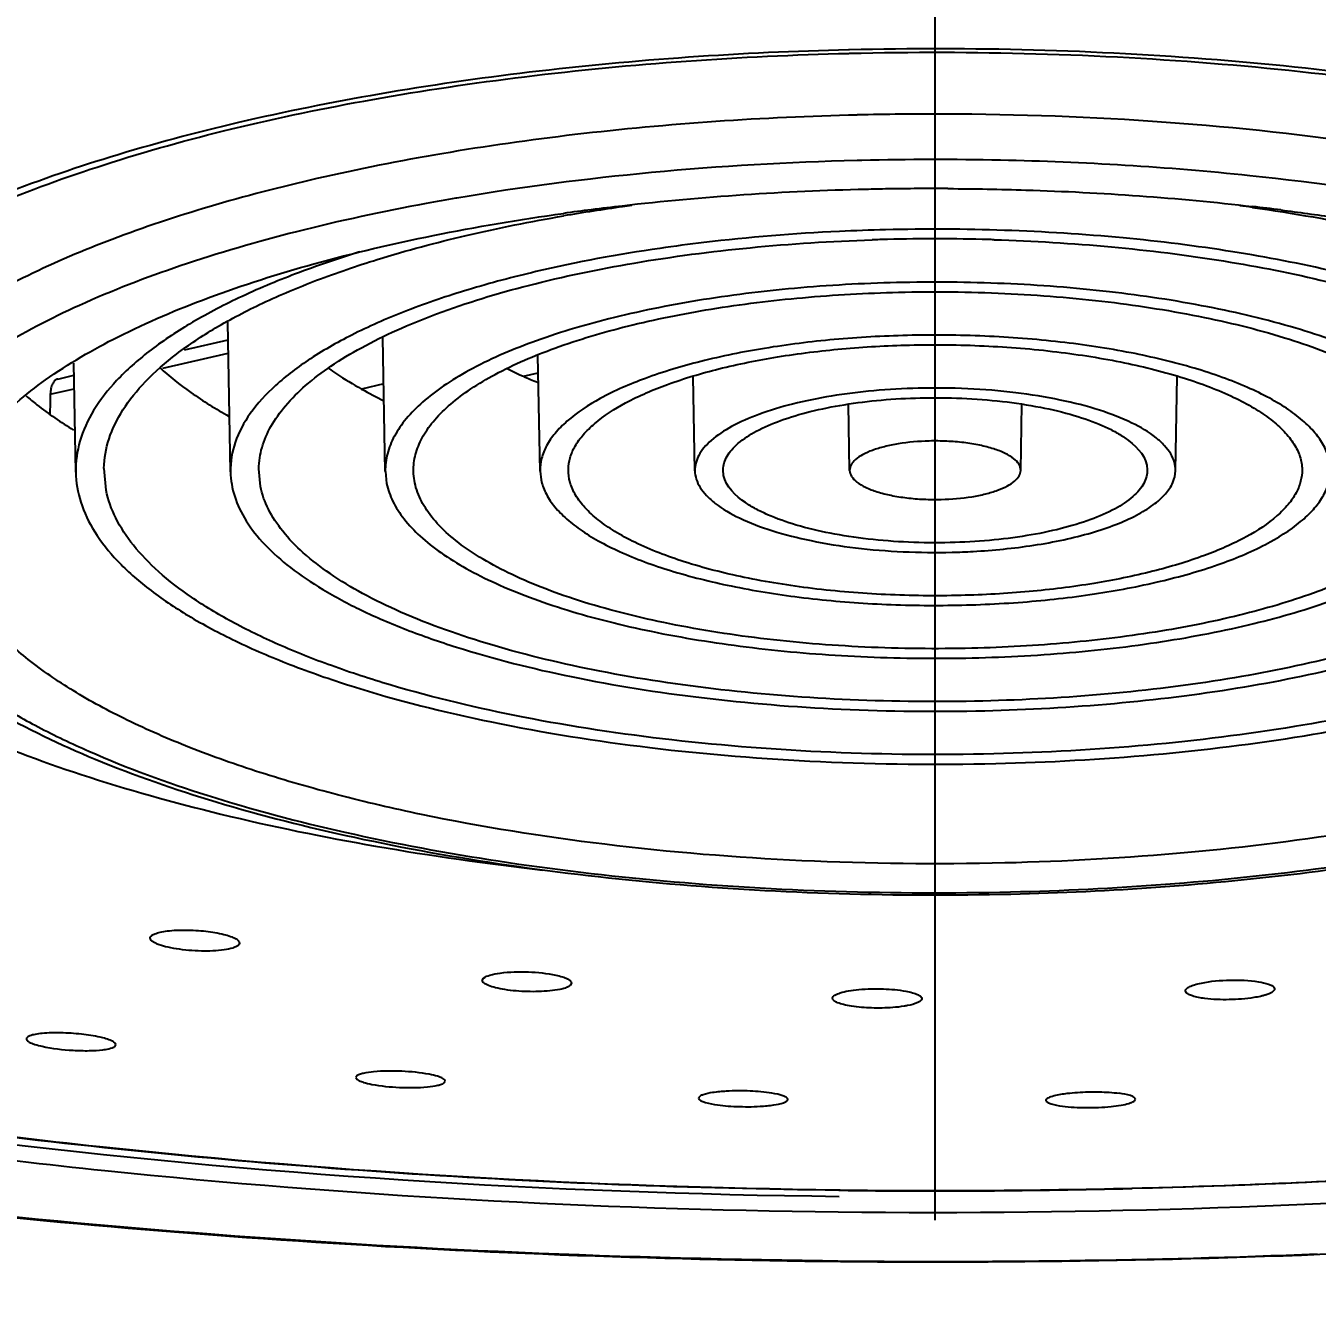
# Model space of a CAD drawing. Header units: millimetres. Extents: x 601 to 1195, y -13 to 407.
# Drawn here: x 701.64 to 708.14, y 252.81 to 259.22 of the extents above; entities that cross this region are included whole.
import ezdxf

# ---------------------------------------------------------------- set-up
doc = ezdxf.new("R2010")
doc.units = ezdxf.units.MM
doc.header["$LTSCALE"] = 0.1
doc.linetypes.add('CENTERX2', pattern=[101.6, 63.5, -12.7, 12.7, -12.7])
doc.layers.add('CENTER', color=1, linetype='CENTERX2')
doc.layers.add('DIM', color=3, linetype='Continuous')
doc.styles.get("Standard").update_dxf_attribs({"font": 'arial.ttf'})
doc.dimstyles.new('ISO-25', dxfattribs={"dimtxt": 2.5, "dimasz": 2.5, "dimexe": 1.25, "dimexo": 0.625, "dimtad": 1, "dimlfac": 1.666667, "dimtxsty": 'Standard', "dimcen": 2.5, "dimadec": 0, "dimazin": 0, "dimtfac": 1, "dimtmove": 0, "dimatfit": 3, "dimfxl": 0, "dimarcsym": 0})

# ---------------------------------------------------------------- blocks, each defined once
blk = doc.blocks.new('*D4')
at = {"layer": 'Defpoints', "color": 0}
for p in [(661.0484, 374.9543), (706.2183, 374.9543), (672.8269, 112.5121)]:
    blk.add_point(p, dxfattribs=at)
at = {"layer": 'DIM', "color": 0, "lineweight": -2}
for p, q in [((705.5933, 374.9543), (659.7984, 374.9543)), ((661.0484, 115.0121), (661.0484, 372.4543)), ((672.2019, 112.5121), (659.7984, 112.5121))]:
    blk.add_line(p, q, dxfattribs=at)
at = {"layer": 'DIM', "color": 0}
for points in [[(660.6317, 372.4543), (661.465, 372.4543), (661.0484, 374.9543)], [(660.6317, 115.0121), (661.465, 115.0121), (661.0484, 112.5121)]]:
    blk.add_solid(points, dxfattribs=at)
at = {"layer": 'DIM', "color": 0, "insert": (658.921, 243.7332), "char_height": 2.5, "attachment_point": 5, "rotation": 90}
blk.add_mtext('437,4', dxfattribs=at)

msp = doc.modelspace()

# ---------------------------------------------------------------- linework, layer by layer
for p, q in [((705.7865, 259.0954), (705.781, 259.0952)), ((705.7819, 259.0776), (705.7865, 259.0777)), ((705.838, 258.5378), (705.8249, 258.5375)), ((705.8488, 258.538), (705.838, 258.5378)), ((706.2821, 258.396), (706.286, 258.396)), ((703.808, 258.3482), (703.8031, 258.3474)), ((702.6672, 256.9691), (702.6532, 257.7228)), ((702.4355, 257.5838), (702.6548, 257.6345)), ((703.4472, 256.9708), (703.4347, 257.6443)), ((701.8872, 256.9675), (701.877, 257.5164)), ((702.3252, 257.4905), (702.6561, 257.567)), ((704.2272, 256.9725), (704.2164, 257.5544)), ((701.7974, 257.4364), (701.8782, 257.4551)), ((704.143, 257.4504), (704.218, 257.4677)), ((705.0072, 256.9742), (704.9983, 257.4485)), ((707.4294, 256.9742), (707.4382, 257.449)), ((701.7591, 257.3598), (701.8794, 257.3876)), ((703.439, 257.4116), (703.3279, 257.3859)), ((705.7871, 256.9759), (705.7809, 257.3092)), ((706.6494, 256.9759), (706.6556, 257.3085)), ((702.0398, 256.876), (702.0296, 256.9862)), ((702.8179, 256.8948), (702.8096, 256.9846)), ((707.2845, 257.0026), (707.287, 256.979)), ((703.4473, 256.9711), (703.454, 256.9101)), ((704.2272, 256.9728), (704.2321, 256.9289)), ((705.1521, 256.9511), (705.1495, 256.9794)), ((703.9361, 254.4063), (703.9428, 254.418)), ((704.3861, 254.3925), (704.3795, 254.3808)), ((705.7008, 254.3163), (705.701, 254.318)), ((707.4822, 254.345), (707.4788, 254.3534)), ((707.9254, 254.3717), (707.9288, 254.3634)), ((706.1508, 254.3143), (706.1507, 254.3127)), ((703.3056, 253.9263), (703.299, 253.9169)), ((703.7423, 253.8892), (703.749, 253.8987)), ((705.0267, 253.8163), (705.0259, 253.8129)), ((705.475, 253.803), (705.4759, 253.8063)), ((706.7776, 253.7996), (706.7771, 253.8023)), ((707.2271, 253.8076), (707.2265, 253.8103)), ((705.7387, 253.3498), (705.7328, 253.3498))]:
    msp.add_line(p, q)
for centre, radius, start, end in [((706.2179, 242.4927), 16.279, 89.84061, 91.3817), ((706.2183, 242.7589), 15.7835, 88.80293, 91.3414), ((706.252, 243.6142), 14.9276, 84.03555, 88.86392), ((706.1778, 244.7949), 13.6005, 91.30472, 96.48801), ((706.216, 243.9774), 14.4187, 91.16397, 91.38271), ((706.217, 243.9314), 14.4648, 90.92939, 91.16397), ((706.2179, 243.8708), 14.5254, 90.34108, 90.92922), ((706.2182, 243.8297), 14.5665, 89.74861, 90.34127), ((705.7602, 246.8975), 11.6159, 99.6995, 100.45299), ((706.0031, 246.3458), 12.0399, 97.24238, 97.91728), ((705.9504, 248.8622), 9.5322, 97.88392, 99.69391), ((706.0522, 245.9623), 12.4264, 96.52096, 97.24398), ((706.0302, 248.3119), 10.0883, 97.63736, 97.90371), ((706.4123, 248.3545), 10.0453, 81.96393, 82.32711), ((706.3808, 245.9319), 12.4571, 82.71446, 83.37504), ((706.2223, 248.1038), 10.0878, 84.63974, 91.44297), ((706.216, 248.2907), 9.8521, 91.38269, 91.83681), ((706.2182, 248.1824), 9.9604, 88.45882, 91.38041), ((706.2207, 248.2857), 9.857, 88.29047, 88.45701), ((704.9777, 259.3161), 2.0439, 243.37984, 245.89498), ((705.1064, 259.5997), 2.3553, 245.85638, 247.73937), ((704.45, 259.3987), 2.3045, 240.85989, 244.01949), ((706.2486, 293.4416), 40.0942, 271.37251, 273.74046), ((706.2184, 294.504), 41.1585, 269.32379, 271.38125), ((706.2184, 294.4413), 41.0943, 269.33126, 271.38129), ((706.2172, 302.0553), 49.0653, 269.33791, 272.24957)]:
    msp.add_arc(centre, radius, start, end)
msp.add_ellipse((706.6952, 275.7181), major_axis=(3.1036, 96.1467), ratio=0.045988, start_param=-4.518785, end_param=-4.517706)
for points, knots in [([(705.6503, 252.9932), (704.5604, 253.0058), (702.4238, 253.1011), (699.3358, 253.4545), (696.9155, 253.923), (695.1474, 254.4008), (693.9643, 254.7904), (692.8982, 255.2174), (691.9587, 255.6779), (691.1543, 256.1677), (690.4921, 256.683), (689.9779, 257.2208), (689.6173, 257.7789), (689.4185, 258.355), (689.3913, 258.9407), (689.5375, 259.5212), (689.8487, 260.0852), (690.3156, 260.6294), (690.9322, 261.152), (691.6929, 261.65), (692.591, 262.12), (693.6185, 262.558), (695.2051, 263.1131), (697.4447, 263.6845), (700.3748, 264.1678), (703.5264, 264.4504), (705.6899, 264.4973), (706.7863, 264.4846)], [0, 0, 0, 0, 0.087017, 0.170577, 0.247946, 0.283546, 0.31674, 0.347327, 0.375162, 0.400172, 0.422384, 0.44197, 0.459305, 0.475029, 0.490055, 0.50545, 0.5222, 0.541031, 0.562394, 0.586519, 0.613474, 0.643215, 0.675616, 0.747587, 0.82739, 0.912469, 1, 1, 1, 1]), ([(718.9238, 254.975), (719.4068, 255.1658), (720.2911, 255.5611), (721.4424, 256.2582), (722.1939, 256.9112), (722.6195, 257.4588), (722.8435, 257.8593), (722.9846, 258.2665), (723.0406, 258.6779), (723.0101, 259.0898), (722.8503, 259.6525), (722.5134, 260.1893), (722.0531, 260.6816), (721.4424, 261.2048), (720.4789, 261.8169), (719.0966, 262.4625), (717.4647, 263.0366), (715.6139, 263.5283), (713.5793, 263.9281), (710.6246, 264.334), (708.3364, 264.4667), (706.7863, 264.4846)], [0, 0, 0, 0, 0.064691, 0.120364, 0.167185, 0.18765, 0.206486, 0.2241, 0.241016, 0.25784, 0.275187, 0.313436, 0.335226, 0.359085, 0.413408, 0.476768, 0.548782, 0.628617, 0.715118, 0.806898, 1, 1, 1, 1]), ([(705.7286, 253.2384), (704.4951, 253.2526), (702.6703, 253.3522), (700.3027, 253.6522), (698.651, 253.9489), (697.1252, 254.3151), (695.7501, 254.7447), (694.5478, 255.2307), (693.5368, 255.7649), (692.7318, 256.3411), (692.1433, 256.9531), (691.8376, 257.5108), (691.7325, 257.9551), (691.7183, 258.2814), (691.7667, 258.6071), (691.919, 259.0514), (692.2823, 259.6023), (692.9307, 260.2045), (693.4622, 260.5525), (693.7586, 260.7232)], [0, 0, 0, 0, 0.193796, 0.286584, 0.374818, 0.457288, 0.53295, 0.600943, 0.660742, 0.712202, 0.755837, 0.793153, 0.810361, 0.827185, 0.844155, 0.861781, 0.900601, 0.946274, 1, 1, 1, 1]), ([(718.7737, 260.6672), (719.0702, 260.4913), (719.599, 260.1324), (720.2343, 259.5096), (720.5729, 258.9387), (720.6963, 258.4818), (720.7206, 258.1468), (720.6785, 257.812), (720.5304, 257.3552), (720.162, 256.788), (719.4956, 256.1703), (718.6045, 255.5915), (717.5013, 255.0587), (716.2029, 254.5798), (714.7307, 254.163), (713.1097, 253.8155), (711.3681, 253.5436), (708.8985, 253.2859), (707.0038, 253.2236), (705.7286, 253.2384)], [0, 0, 0, 0, 0.051806, 0.095605, 0.13279, 0.149797, 0.166336, 0.18295, 0.200172, 0.238118, 0.282943, 0.33588, 0.397222, 0.466689, 0.543593, 0.62697, 0.71566, 0.808355, 1, 1, 1, 1]), ([(705.781, 259.0952), (705.2437, 259.0823), (704.4515, 259.0284), (703.4285, 258.8811), (702.723, 258.7397), (702.0784, 258.5681), (701.5053, 258.3693), (701.0136, 258.1469), (700.7244, 257.9726), (700.598, 257.8808)], [0, 0, 0, 0, 0.299328, 0.441387, 0.575517, 0.699817, 0.8127, 0.912971, 1, 1, 1, 1]), ([(700.6354, 257.8369), (700.7495, 257.9282), (701.0193, 258.1031), (701.4887, 258.3278), (702.0496, 258.5313), (702.6903, 258.7085), (703.3982, 258.8551), (704.433, 259.0085), (705.2363, 259.0643), (705.7819, 259.0776)], [0, 0, 0, 0, 0.081748, 0.17897, 0.290591, 0.415065, 0.550506, 0.694741, 1, 1, 1, 1]), ([(711.8409, 257.8791), (711.6965, 257.9842), (711.3608, 258.1816), (710.7851, 258.4276), (710.1087, 258.6423), (709.3461, 258.8206), (708.5138, 258.9586), (707.3217, 259.0859), (706.4041, 259.1101), (705.7865, 259.0954)], [0, 0, 0, 0, 0.085623, 0.185814, 0.299637, 0.425423, 0.561, 0.703838, 1, 1, 1, 1]), ([(705.7865, 259.0777), (706.4124, 259.0928), (707.3415, 259.0674), (708.5461, 258.9347), (709.3818, 258.7916), (710.1408, 258.6075), (710.8047, 258.3877), (711.3559, 258.1395), (711.6703, 257.9415), (711.8008, 257.8372)], [0, 0, 0, 0, 0.301457, 0.4464, 0.583334, 0.709428, 0.822181, 0.919523, 1, 1, 1, 1]), ([(705.8253, 258.7669), (705.3501, 258.7555), (704.6489, 258.7082), (703.7426, 258.5796), (703.311, 258.4945), (703.1027, 258.4466)], [0, 0, 0, 0, 0.519518, 0.766452, 1, 1, 1, 1]), ([(708.4546, 258.6118), (708.0991, 258.6649), (707.3696, 258.7436), (706.6366, 258.7706), (706.2632, 258.7716)], [0, 0, 0, 0, 0.490491, 1, 1, 1, 1]), ([(705.8249, 258.5375), (705.4792, 258.5288), (704.8041, 258.4898), (704.1332, 258.4037), (703.808, 258.3482)], [0, 0, 0, 0, 0.511734, 1, 1, 1, 1]), ([(703.1027, 258.4466), (702.9202, 258.4046), (702.5725, 258.3144), (702.0848, 258.1525), (701.6582, 257.9717), (701.2988, 257.7745), (701.0112, 257.5631), (700.799, 257.3396), (700.6858, 257.1373), (700.643, 256.9757), (700.6365, 256.8962), (700.6369, 256.857)], [0, 0, 0, 0, 0.180821, 0.346661, 0.495944, 0.627691, 0.741765, 0.839304, 0.923376, 0.962186, 1, 1, 1, 1]), ([(709.7619, 258.0892), (709.4588, 258.1793), (708.8097, 258.3307), (708.1504, 258.4246), (707.8032, 258.461)], [0, 0, 0, 0, 0.475255, 1, 1, 1, 1]), ([(706.286, 258.396), (706.4159, 258.3954), (706.9276, 258.3862), (707.4388, 258.3499), (707.818, 258.3058)], [0, 0, 0, 0, 0.253891, 1, 1, 1, 1]), ([(703.6527, 258.3207), (703.4338, 258.2803), (703.0167, 258.1906), (702.4317, 258.0211), (701.9232, 257.8253), (701.5571, 257.6365), (701.3139, 257.4728), (701.1639, 257.351), (701.0396, 257.2255), (700.9415, 257.0969), (700.8704, 256.9656), (700.827, 256.832), (700.8121, 256.6972), (700.8213, 256.6083), (700.8302, 256.5649)], [0, 0, 0, 0, 0.185941, 0.356161, 0.508254, 0.640582, 0.699186, 0.752825, 0.801755, 0.846418, 0.887495, 0.925946, 0.962992, 1, 1, 1, 1]), ([(707.8166, 258.3011), (708.0208, 258.2723), (708.4109, 258.2049), (708.7953, 258.1093), (708.9766, 258.0551)], [0, 0, 0, 0, 0.521462, 1, 1, 1, 1]), ([(707.9606, 258.2884), (708.0504, 258.2769), (708.3965, 258.2287), (708.7405, 258.1649), (708.9927, 258.107)], [0, 0, 0, 0, 0.259342, 1, 1, 1, 1]), ([(701.2443, 256.7057), (701.2451, 256.7478), (701.2562, 256.8337), (701.3003, 256.96), (701.3714, 257.084), (701.4686, 257.2053), (701.5912, 257.3234), (701.7969, 257.4831), (702.1172, 257.6682), (702.572, 257.8609), (703.1043, 258.0293), (703.7029, 258.1697), (704.1251, 258.2403), (704.3447, 258.2709)], [0, 0, 0, 0, 0.034359, 0.070186, 0.108645, 0.150632, 0.196775, 0.247462, 0.363103, 0.497853, 0.650464, 0.818777, 1, 1, 1, 1]), ([(703.4069, 258.0389), (703.5544, 258.0846), (703.8653, 258.1674), (704.1808, 258.2302), (704.3453, 258.2583)], [0, 0, 0, 0, 0.480511, 1, 1, 1, 1]), ([(705.9683, 258.1884), (705.8906, 258.1865), (705.5848, 258.1757), (705.2794, 258.1511), (705.0527, 258.1241)], [0, 0, 0, 0, 0.253913, 1, 1, 1, 1]), ([(702.8095, 256.9846), (702.8102, 257.0207), (702.822, 257.0953), (702.8694, 257.2033), (702.945, 257.3083), (703.0478, 257.4096), (703.1768, 257.507), (703.3311, 257.5997), (703.5093, 257.6873), (703.7877, 257.8003), (704.1863, 257.9209), (704.7149, 258.0304), (705.2936, 258.1058), (705.6949, 258.1311), (705.9002, 258.1377)], [0, 0, 0, 0, 0.03107, 0.064133, 0.10069, 0.141764, 0.187946, 0.239507, 0.29649, 0.358763, 0.498008, 0.654185, 0.823112, 1, 1, 1, 1]), ([(705.0527, 258.1241), (704.9785, 258.1153), (704.6944, 258.0779), (704.412, 258.0261), (704.2056, 257.9775)], [0, 0, 0, 0, 0.260477, 1, 1, 1, 1]), ([(706.5148, 258.1383), (706.7124, 258.1324), (707.0994, 258.1093), (707.6595, 258.04), (708.1753, 257.9387), (708.6312, 257.8087), (708.9637, 257.6746), (709.1862, 257.5534), (709.3228, 257.462), (709.4356, 257.3667), (709.5238, 257.2679), (709.5865, 257.166), (709.6114, 257.0942), (709.6187, 257.0589)], [0, 0, 0, 0, 0.172884, 0.338687, 0.493003, 0.631981, 0.752601, 0.805462, 0.853234, 0.896044, 0.934259, 0.968561, 1, 1, 1, 1]), ([(708.2302, 257.9777), (708.0609, 258.0175), (707.7072, 258.0856), (707.3498, 258.13), (707.1647, 258.1475)], [0, 0, 0, 0, 0.483294, 1, 1, 1, 1]), ([(703.3171, 258.0768), (703.2086, 258.0433), (703.0028, 257.9733), (702.7161, 257.853), (702.4677, 257.7231), (702.2601, 257.5849), (702.0953, 257.4395), (701.9751, 257.2875), (701.9018, 257.1296), (701.8862, 257.0199), (701.8872, 256.9675)], [0, 0, 0, 0, 0.177887, 0.340368, 0.486627, 0.616398, 0.730184, 0.829602, 0.917847, 1, 1, 1, 1]), ([(702.0295, 256.9862), (702.0305, 257.0363), (702.049, 257.1406), (702.123, 257.2901), (702.2405, 257.434), (702.3995, 257.5718), (702.5985, 257.7029), (702.8355, 257.8261), (703.1083, 257.9404), (703.3039, 258.007), (703.4069, 258.0389)], [0, 0, 0, 0, 0.082185, 0.170916, 0.270929, 0.385155, 0.515068, 0.661116, 0.823024, 1, 1, 1, 1]), ([(704.2056, 257.9775), (704.0912, 257.9506), (703.8733, 257.8929), (703.5679, 257.7897), (703.3011, 257.6747), (703.0767, 257.5495), (702.8975, 257.4156), (702.7657, 257.2738), (702.6841, 257.1245), (702.6663, 257.0189), (702.6672, 256.9691)], [0, 0, 0, 0, 0.180943, 0.346769, 0.495946, 0.62755, 0.741508, 0.839029, 0.923269, 1, 1, 1, 1]), ([(706.0232, 257.9223), (705.8516, 257.9182), (705.516, 257.8994), (705.0315, 257.8394), (704.5882, 257.7501), (704.2015, 257.6347), (703.9242, 257.5151), (703.744, 257.4067), (703.6371, 257.3256), (703.5527, 257.2411), (703.4914, 257.1534), (703.4543, 257.0631), (703.4467, 257.001), (703.4472, 256.9711)], [0, 0, 0, 0, 0.177037, 0.346484, 0.50326, 0.642935, 0.762178, 0.813599, 0.859525, 0.90025, 0.936413, 0.969124, 1, 1, 1, 1]), ([(708.9825, 257.0436), (708.976, 257.0755), (708.9522, 257.141), (708.8912, 257.2327), (708.8049, 257.3212), (708.6942, 257.4059), (708.5602, 257.4864), (708.342, 257.5919), (708.018, 257.7053), (707.5781, 257.8095), (707.0868, 257.8832), (706.5626, 257.9233), (706.2042, 257.9267), (706.0232, 257.9223)], [0, 0, 0, 0, 0.030339, 0.063879, 0.10179, 0.144774, 0.193142, 0.246938, 0.370014, 0.511386, 0.666929, 0.83163, 1, 1, 1, 1]), ([(689.3731, 257.8609), (689.6033, 257.468), (690.0835, 256.9252), (690.8574, 256.3138), (691.8303, 255.6929), (693.2909, 255.0026), (695.3106, 254.3195), (697.6181, 253.7626), (700.1562, 253.3446), (702.8586, 253.076), (704.7095, 253.0019), (705.6486, 252.9911)], [0, 0, 0, 0, 0.078114, 0.121819, 0.169192, 0.275729, 0.397972, 0.534406, 0.682463, 0.838882, 1, 1, 1, 1]), ([(703.5895, 256.9826), (703.59, 257.0108), (703.5994, 257.0693), (703.637, 257.154), (703.6971, 257.2361), (703.7787, 257.3153), (703.8812, 257.3914), (704.0529, 257.4928), (704.3159, 257.6047), (704.6815, 257.7126), (705.0995, 257.7962), (705.5558, 257.8523), (705.8718, 257.8699), (706.0332, 257.8738)], [0, 0, 0, 0, 0.030866, 0.063773, 0.100242, 0.141306, 0.187546, 0.239229, 0.358766, 0.498395, 0.65482, 0.823686, 1, 1, 1, 1]), ([(705.6486, 252.9911), (706.6395, 252.9796), (708.6009, 253.0158), (711.4766, 253.2443), (714.195, 253.64), (716.6767, 254.1918), (718.5506, 254.7881), (719.8685, 255.3438), (720.7247, 255.7776), (721.4787, 256.2424), (722.3073, 256.8776), (722.8209, 257.4469), (723.0634, 257.8609)], [0, 0, 0, 0, 0.159589, 0.315714, 0.464295, 0.601638, 0.724753, 0.780358, 0.831827, 0.879207, 0.922727, 1, 1, 1, 1]), ([(706.0332, 257.8738), (706.2118, 257.8781), (706.5652, 257.8743), (707.0808, 257.8327), (707.5612, 257.7569), (707.9866, 257.6503), (708.2958, 257.5345), (708.4994, 257.4269), (708.6211, 257.3454), (708.7183, 257.2599), (708.7901, 257.1707), (708.8352, 257.0781), (708.8465, 257.0136), (708.8471, 256.9826)], [0, 0, 0, 0, 0.171957, 0.339771, 0.497392, 0.639356, 0.761285, 0.813872, 0.860682, 0.901887, 0.938035, 0.970179, 1, 1, 1, 1]), ([(706.0781, 257.6562), (705.9548, 257.6532), (705.7137, 257.6397), (705.3656, 257.5966), (705.0471, 257.5325), (704.7691, 257.4496), (704.5409, 257.351), (704.3891, 257.2528), (704.303, 257.1667), (704.259, 257.1038), (704.2323, 257.0389), (704.2268, 256.9943), (704.2272, 256.9728)], [0, 0, 0, 0, 0.177056, 0.346525, 0.503321, 0.643015, 0.762276, 0.859496, 0.90023, 0.936398, 0.969118, 1, 1, 1, 1]), ([(708.2045, 257.0248), (708.1997, 257.0478), (708.1827, 257.0948), (708.1388, 257.1607), (708.0768, 257.2243), (707.9973, 257.2851), (707.901, 257.3429), (707.7888, 257.3973), (707.6616, 257.4476), (707.4671, 257.5108), (707.1953, 257.5751), (706.8423, 257.6281), (706.4657, 257.6569), (706.2081, 257.6593), (706.0781, 257.6562)], [0, 0, 0, 0, 0.030334, 0.063874, 0.101786, 0.144765, 0.19313, 0.246923, 0.305993, 0.370054, 0.511416, 0.66695, 0.831641, 1, 1, 1, 1]), ([(704.3695, 256.9809), (704.3698, 257.0008), (704.3765, 257.0419), (704.4029, 257.1015), (704.4452, 257.1592), (704.5266, 257.2381), (704.6683, 257.3281), (704.8803, 257.4184), (705.1375, 257.4943), (705.4315, 257.5531), (705.7524, 257.5925), (705.9746, 257.6049), (706.0881, 257.6076)], [0, 0, 0, 0, 0.030871, 0.063782, 0.100262, 0.14133, 0.239133, 0.358688, 0.498336, 0.65478, 0.82367, 1, 1, 1, 1]), ([(706.0881, 257.6076), (706.2138, 257.6107), (706.4623, 257.608), (706.825, 257.5787), (707.1628, 257.5254), (707.462, 257.4504), (707.6794, 257.369), (707.8226, 257.2933), (707.9082, 257.236), (707.9766, 257.1759), (708.0271, 257.1131), (708.0588, 257.048), (708.0667, 257.0026), (708.0671, 256.9808)], [0, 0, 0, 0, 0.171964, 0.339785, 0.497411, 0.639373, 0.761299, 0.813886, 0.860691, 0.901894, 0.938037, 0.970179, 1, 1, 1, 1]), ([(702.3088, 257.4955), (702.3584, 257.4498), (702.4713, 257.3608), (702.5934, 257.2854), (702.6596, 257.2483)], [0, 0, 0, 0, 0.470832, 1, 1, 1, 1]), ([(703.1626, 257.4897), (703.1752, 257.4807), (703.2288, 257.4438), (703.2846, 257.41), (703.3279, 257.3859)], [0, 0, 0, 0, 0.239056, 1, 1, 1, 1]), ([(701.7974, 257.4364), (701.7918, 257.4351), (701.7803, 257.4286), (701.7685, 257.4109), (701.7611, 257.3872), (701.7594, 257.3694), (701.7591, 257.3598)], [0, 0, 0, 0, 0.190454, 0.413322, 0.684351, 1, 1, 1, 1]), ([(706.133, 257.3901), (706.058, 257.3883), (705.9113, 257.3801), (705.6995, 257.3538), (705.5058, 257.3148), (705.3367, 257.2644), (705.1979, 257.2044), (705.1056, 257.1446), (705.0532, 257.0923), (705.0264, 257.054), (705.0103, 257.0145), (705.0069, 256.9874), (705.0072, 256.9743)], [0, 0, 0, 0, 0.17706, 0.346569, 0.503364, 0.643062, 0.762316, 0.859525, 0.900252, 0.936417, 0.969128, 1, 1, 1, 1]), ([(707.4294, 256.9742), (707.4297, 256.9885), (707.4256, 257.0184), (707.4061, 257.0616), (707.374, 257.1032), (707.3113, 257.1599), (707.2017, 257.2234), (707.0386, 257.2855), (706.8418, 257.3353), (706.6192, 257.3708), (706.38, 257.3903), (706.216, 257.3921), (706.133, 257.3901)], [0, 0, 0, 0, 0.029809, 0.061727, 0.097544, 0.138394, 0.237073, 0.358748, 0.500816, 0.658853, 0.827314, 1, 1, 1, 1]), ([(701.6365, 257.351), (701.6544, 257.336), (701.7311, 257.2744), (701.8124, 257.2187), (701.8761, 257.1789)], [0, 0, 0, 0, 0.237195, 1, 1, 1, 1]), ([(705.1495, 256.9794), (705.1497, 256.9909), (705.1535, 257.0147), (705.1689, 257.0491), (705.1933, 257.0824), (705.2404, 257.128), (705.3224, 257.18), (705.445, 257.2322), (705.5936, 257.2761), (705.7635, 257.31), (705.949, 257.3328), (706.0774, 257.3399), (706.143, 257.3415)], [0, 0, 0, 0, 0.030883, 0.063812, 0.1003, 0.141382, 0.239207, 0.358771, 0.498418, 0.654839, 0.823708, 1, 1, 1, 1]), ([(706.143, 257.3415), (706.2128, 257.3432), (706.3511, 257.3419), (706.5533, 257.3264), (706.7428, 257.298), (706.9125, 257.2578), (707.0373, 257.2142), (707.1217, 257.1732), (707.2073, 257.122), (707.2726, 257.0601), (707.2845, 257.0026)], [0, 0, 0, 0, 0.168905, 0.334143, 0.490183, 0.632008, 0.75548, 0.809447, 0.857972, 1, 1, 1, 1]), ([(706.1879, 257.124), (706.1357, 257.1227), (706.0597, 257.1163), (705.9646, 257.0971), (705.9044, 257.0792), (705.8549, 257.0578), (705.8177, 257.0336), (705.7931, 257.0067), (705.787, 256.9854), (705.7871, 256.9759)], [0, 0, 0, 0, 0.346797, 0.503744, 0.643592, 0.762955, 0.860238, 0.936892, 1, 1, 1, 1]), ([(706.6494, 256.976), (706.6496, 256.9864), (706.6418, 257.0101), (706.6124, 257.039), (706.5684, 257.0647), (706.5102, 257.0867), (706.4402, 257.1045), (706.361, 257.1171), (706.2758, 257.124), (706.2174, 257.1247), (706.1879, 257.124)], [0, 0, 0, 0, 0.061186, 0.137629, 0.236408, 0.358199, 0.500411, 0.658554, 0.82722, 1, 1, 1, 1]), ([(709.6271, 256.9839), (709.6277, 256.9471), (709.6183, 256.8708), (709.5727, 256.7597), (709.4973, 256.6519), (709.3934, 256.5479), (709.2619, 256.4481), (709.104, 256.353), (708.9209, 256.2635), (708.6343, 256.1481), (708.2233, 256.0257), (707.6782, 255.9158), (707.0822, 255.842), (706.6693, 255.819), (706.4583, 255.8139)], [0, 0, 0, 0, 0.030874, 0.063582, 0.099742, 0.140463, 0.186387, 0.237803, 0.29476, 0.357116, 0.49678, 0.653543, 0.822977, 1, 1, 1, 1]), ([(710.407, 256.9857), (710.4078, 256.9404), (710.3963, 256.8466), (710.3403, 256.7101), (710.2477, 256.5776), (710.12, 256.4498), (709.9585, 256.3271), (709.7645, 256.2104), (709.5395, 256.1004), (709.1872, 255.9585), (708.6823, 255.8081), (708.0123, 255.6731), (707.2799, 255.5824), (706.7725, 255.554), (706.5132, 255.5477)], [0, 0, 0, 0, 0.030873, 0.063578, 0.099736, 0.140455, 0.186376, 0.237792, 0.294746, 0.357102, 0.496766, 0.653532, 0.822972, 1, 1, 1, 1]), ([(705.7327, 253.3484), (704.9924, 253.3571), (703.5317, 253.4136), (701.3938, 253.6154), (699.3747, 253.9289), (697.5231, 254.3463), (695.8832, 254.8574), (694.6798, 255.3705), (693.8618, 255.8275), (693.3465, 256.1742), (692.9086, 256.5371), (692.6596, 256.8007), (692.5513, 256.9349)], [0, 0, 0, 0, 0.159058, 0.313863, 0.461103, 0.597754, 0.721253, 0.829725, 0.878032, 0.922385, 0.962961, 1, 1, 1, 1]), ([(701.8872, 256.9675), (701.8882, 256.9165), (701.9067, 256.8102), (701.9811, 256.6576), (702.0993, 256.5106), (702.2595, 256.3697), (702.46, 256.2355), (702.6989, 256.1091), (702.9741, 255.9916), (703.4012, 255.8431), (704.0058, 255.6918), (704.797, 255.5669), (705.6466, 255.4983), (706.2289, 255.4921), (706.5232, 255.4992)], [0, 0, 0, 0, 0.029819, 0.06196, 0.098102, 0.139304, 0.186108, 0.238689, 0.296968, 0.36068, 0.502633, 0.660243, 0.828051, 1, 1, 1, 1]), ([(702.6672, 256.9691), (702.668, 256.9272), (702.6832, 256.8401), (702.7442, 256.715), (702.8412, 256.5945), (702.9725, 256.479), (703.1369, 256.3689), (703.3328, 256.2653), (703.5584, 256.169), (703.9086, 256.0472), (704.4043, 255.9232), (705.0531, 255.8208), (705.7496, 255.7646), (706.227, 255.7595), (706.4683, 255.7653)], [0, 0, 0, 0, 0.029819, 0.061962, 0.098107, 0.13931, 0.186116, 0.2387, 0.29698, 0.360692, 0.502645, 0.660252, 0.828054, 1, 1, 1, 1]), ([(703.454, 256.9101), (703.4604, 256.879), (703.4833, 256.8153), (703.5418, 256.7257), (703.6244, 256.6392), (703.7303, 256.5563), (703.8585, 256.4772), (704.008, 256.4028), (704.1775, 256.3335), (704.437, 256.246), (704.8007, 256.1559), (705.2744, 256.0797), (705.7822, 256.0351), (706.3057, 256.0239), (706.8261, 256.0463), (707.3245, 256.1017), (707.7832, 256.1878), (708.1856, 256.3014), (708.4759, 256.4207), (708.6659, 256.5294), (708.7793, 256.6111), (708.8698, 256.6965), (708.9365, 256.7851), (708.9783, 256.8766), (708.9888, 256.94), (708.9894, 256.9706)], [0, 0, 0, 0, 0.015577, 0.032743, 0.052078, 0.073937, 0.098487, 0.125762, 0.155698, 0.188167, 0.259887, 0.338993, 0.423086, 0.509496, 0.595441, 0.678158, 0.755053, 0.82385, 0.882789, 0.90825, 0.930998, 0.951148, 0.968981, 0.985009, 1, 1, 1, 1]), ([(706.4034, 256.08), (706.2233, 256.0756), (705.8673, 256.0795), (705.348, 256.1219), (704.865, 256.1988), (704.4966, 256.2921), (704.2369, 256.3835), (704.0702, 256.4558), (703.9259, 256.5336), (703.8054, 256.616), (703.7098, 256.7026), (703.6402, 256.7929), (703.5978, 256.8866), (703.5889, 256.9515), (703.5895, 256.9826)], [0, 0, 0, 0, 0.172646, 0.341049, 0.499048, 0.641087, 0.704712, 0.762818, 0.815142, 0.861626, 0.902473, 0.938283, 0.970198, 1, 1, 1, 1]), ([(704.2321, 256.9289), (704.2367, 256.9066), (704.2531, 256.8608), (704.2951, 256.7964), (704.3545, 256.7343), (704.4305, 256.6747), (704.5227, 256.6179), (704.6727, 256.5432), (704.8958, 256.4624), (705.1996, 256.387), (705.54, 256.3322), (705.9048, 256.3002), (706.281, 256.2921), (706.6549, 256.3082), (707.013, 256.348), (707.3425, 256.4099), (707.6318, 256.4915), (707.8708, 256.5898), (708.0311, 256.6884), (708.1234, 256.7753), (708.1713, 256.839), (708.2014, 256.9047), (708.2089, 256.9503), (708.2094, 256.9723)], [0, 0, 0, 0, 0.015576, 0.032744, 0.052082, 0.073941, 0.098494, 0.125769, 0.188146, 0.25987, 0.338982, 0.42308, 0.509497, 0.595449, 0.678174, 0.755078, 0.823884, 0.882831, 0.930982, 0.951137, 0.968974, 0.985006, 1, 1, 1, 1]), ([(706.3484, 256.3461), (706.2218, 256.343), (705.9714, 256.3458), (705.6062, 256.3756), (705.2665, 256.4297), (704.9662, 256.5058), (704.7486, 256.5884), (704.606, 256.6651), (704.5213, 256.7231), (704.4541, 256.784), (704.4051, 256.8475), (704.3753, 256.9134), (704.3691, 256.9591), (704.3695, 256.9809)], [0, 0, 0, 0, 0.172663, 0.341084, 0.499097, 0.641145, 0.762806, 0.815136, 0.86162, 0.902468, 0.93828, 0.970195, 1, 1, 1, 1]), ([(705.0072, 256.9743), (705.0074, 256.96), (705.0126, 256.9303), (705.0334, 256.8876), (705.0664, 256.8465), (705.1302, 256.7905), (705.2403, 256.7279), (705.4034, 256.6666), (705.5995, 256.6175), (705.8208, 256.5826), (706.0584, 256.5634), (706.2212, 256.5617), (706.3035, 256.5637)], [0, 0, 0, 0, 0.029825, 0.06197, 0.098118, 0.139324, 0.238588, 0.360527, 0.502509, 0.660155, 0.828016, 1, 1, 1, 1]), ([(706.2935, 256.6122), (706.2237, 256.6105), (706.0855, 256.6118), (705.8833, 256.6273), (705.6938, 256.6557), (705.5241, 256.6959), (705.3993, 256.7395), (705.3148, 256.7805), (705.2292, 256.8317), (705.1639, 256.8936), (705.1521, 256.9511)], [0, 0, 0, 0, 0.168905, 0.334143, 0.490183, 0.632008, 0.75548, 0.809447, 0.857972, 1, 1, 1, 1]), ([(705.7871, 256.9759), (705.7873, 256.9654), (705.7959, 256.942), (705.8258, 256.9136), (705.8701, 256.8882), (705.9283, 256.8664), (705.9981, 256.8489), (706.0768, 256.8365), (706.1614, 256.8297), (706.2193, 256.8291), (706.2486, 256.8298)], [0, 0, 0, 0, 0.061455, 0.138602, 0.237963, 0.360013, 0.502132, 0.659876, 0.827932, 1, 1, 1, 1]), ([(706.2486, 256.8298), (706.3004, 256.831), (706.3758, 256.8373), (706.4704, 256.8562), (706.5303, 256.8739), (706.5798, 256.895), (706.6173, 256.9189), (706.6423, 256.9454), (706.6492, 256.9665), (706.6494, 256.976)], [0, 0, 0, 0, 0.345435, 0.502012, 0.641806, 0.761465, 0.859344, 0.936673, 1, 1, 1, 1]), ([(707.2871, 256.979), (707.2873, 256.9675), (707.2843, 256.9435), (707.27, 256.9087), (707.2464, 256.8749), (707.2001, 256.8287), (707.1186, 256.776), (706.9961, 256.7231), (706.8469, 256.6786), (706.676, 256.6442), (706.4891, 256.621), (706.3597, 256.6138), (706.2935, 256.6122)], [0, 0, 0, 0, 0.030882, 0.063609, 0.099783, 0.140517, 0.237744, 0.357008, 0.496702, 0.653488, 0.822961, 1, 1, 1, 1]), ([(708.0671, 256.9808), (708.0675, 256.9609), (708.0623, 256.9194), (708.0377, 256.8592), (707.9968, 256.8007), (707.9169, 256.7208), (707.7759, 256.6296), (707.564, 256.538), (707.3059, 256.461), (707.0102, 256.4014), (706.6869, 256.3614), (706.4629, 256.3489), (706.3484, 256.3461)], [0, 0, 0, 0, 0.030873, 0.063583, 0.099748, 0.140472, 0.237679, 0.356934, 0.496629, 0.653435, 0.822926, 1, 1, 1, 1]), ([(708.8471, 256.9826), (708.8476, 256.9542), (708.8404, 256.8953), (708.8053, 256.8096), (708.7472, 256.7265), (708.6671, 256.6463), (708.5658, 256.5692), (708.3949, 256.4664), (708.1318, 256.3529), (707.7649, 256.2434), (707.3443, 256.1587), (706.8846, 256.1017), (706.5661, 256.0839), (706.4034, 256.08)], [0, 0, 0, 0, 0.030868, 0.063572, 0.099727, 0.140443, 0.186359, 0.237774, 0.35701, 0.496684, 0.653471, 0.822941, 1, 1, 1, 1]), ([(706.4683, 255.7653), (706.6864, 255.7706), (707.1131, 255.7943), (707.7295, 255.8701), (708.2941, 255.983), (708.7205, 256.1087), (709.0188, 256.2272), (709.2099, 256.3192), (709.3753, 256.4169), (709.5137, 256.5196), (709.624, 256.6267), (709.7052, 256.7376), (709.756, 256.852), (709.7686, 256.931), (709.7693, 256.9692)], [0, 0, 0, 0, 0.1763, 0.345149, 0.501562, 0.641184, 0.703645, 0.760789, 0.812467, 0.858706, 0.899765, 0.936232, 0.969136, 1, 1, 1, 1]), ([(706.5232, 255.4992), (706.7892, 255.5056), (707.3096, 255.5346), (708.0615, 255.627), (708.7501, 255.7647), (709.2701, 255.918), (709.6339, 256.0625), (709.867, 256.1748), (710.0687, 256.2939), (710.2375, 256.4192), (710.3721, 256.5497), (710.4711, 256.685), (710.533, 256.8245), (710.5485, 256.9209), (710.5493, 256.9675)], [0, 0, 0, 0, 0.1763, 0.345149, 0.501562, 0.641184, 0.703644, 0.760787, 0.812466, 0.858704, 0.899764, 0.936232, 0.969136, 1, 1, 1, 1]), ([(706.7145, 256.599), (706.7655, 256.6068), (706.8633, 256.6246), (707.0018, 256.6592), (707.1245, 256.7), (707.2292, 256.7462), (707.314, 256.7971), (707.3774, 256.852), (707.4184, 256.9108), (707.429, 256.954), (707.4294, 256.9742)], [0, 0, 0, 0, 0.181408, 0.349502, 0.50167, 0.635986, 0.751418, 0.848279, 0.929136, 1, 1, 1, 1]), ([(719.8852, 256.9349), (719.7801, 256.8047), (719.5394, 256.5487), (719.1174, 256.1954), (718.6222, 255.8573), (717.8378, 255.4111), (716.6851, 254.9077), (715.1139, 254.402), (713.3382, 253.9838), (711.398, 253.6625), (709.3375, 253.4457), (707.9269, 253.3748), (707.2105, 253.3575)], [0, 0, 0, 0, 0.037296, 0.078049, 0.122489, 0.170794, 0.27904, 0.402127, 0.538347, 0.685332, 0.840252, 1, 1, 1, 1]), ([(706.5132, 255.5477), (706.2396, 255.5411), (705.6979, 255.5462), (704.9055, 255.6069), (704.1629, 255.7183), (703.591, 255.8536), (703.182, 255.9866), (702.9144, 256.0925), (702.6782, 256.2067), (702.4756, 256.3284), (702.3084, 256.4564), (702.1779, 256.5901), (702.0857, 256.7288), (702.0498, 256.8277), (702.0398, 256.876)], [0, 0, 0, 0, 0.168358, 0.333051, 0.488584, 0.629947, 0.694006, 0.753078, 0.806869, 0.855235, 0.898217, 0.936125, 0.96966, 1, 1, 1, 1]), ([(706.4583, 255.8139), (706.2356, 255.8085), (705.7948, 255.8126), (705.1499, 255.862), (704.5455, 255.9526), (704.0044, 256.0808), (703.6059, 256.2203), (703.3374, 256.3501), (703.1726, 256.4491), (703.0365, 256.5533), (702.9303, 256.6621), (702.8552, 256.775), (702.826, 256.8555), (702.8179, 256.8948)], [0, 0, 0, 0, 0.16837, 0.333071, 0.488614, 0.629986, 0.753062, 0.806858, 0.855226, 0.89821, 0.936121, 0.969661, 1, 1, 1, 1]), ([(705.7335, 253.3163), (704.2672, 253.3334), (702.11, 253.4686), (699.3452, 253.891), (697.4804, 254.3041), (695.8259, 254.8092), (694.4193, 255.3951), (693.292, 256.0473), (692.6857, 256.5674), (692.453, 256.8386)], [0, 0, 0, 0, 0.313792, 0.461226, 0.598209, 0.722128, 0.830956, 0.923523, 1, 1, 1, 1]), ([(700.0218, 256.8264), (700.0444, 256.7168), (700.1188, 256.5526), (700.2684, 256.3589), (700.4764, 256.152), (700.8203, 255.9095), (701.3271, 255.6541), (701.937, 255.4262), (702.6375, 255.2306), (703.4144, 255.0716), (703.9582, 254.9944), (704.2397, 254.962)], [0, 0, 0, 0, 0.069741, 0.109207, 0.152543, 0.252175, 0.370077, 0.50575, 0.657601, 0.823299, 1, 1, 1, 1]), ([(706.5685, 254.9979), (706.2278, 254.9897), (705.5541, 254.9971), (704.5717, 255.0772), (703.7916, 255.2014), (703.2145, 255.3352), (702.8241, 255.4473), (702.4693, 255.5723), (702.1538, 255.7091), (701.8808, 255.8562), (701.6528, 256.0122), (701.472, 256.176), (701.3403, 256.3469), (701.2601, 256.5241), (701.2432, 256.6469), (701.2443, 256.7057)], [0, 0, 0, 0, 0.172637, 0.341035, 0.499025, 0.572367, 0.641105, 0.704727, 0.762828, 0.815151, 0.861632, 0.902477, 0.938286, 0.970199, 1, 1, 1, 1]), ([(711.1923, 256.7057), (711.1933, 256.652), (711.1795, 256.5406), (711.1131, 256.3785), (711.0032, 256.2211), (710.8517, 256.0693), (710.6599, 255.9236), (710.4296, 255.785), (710.1624, 255.6543), (709.7441, 255.4858), (709.1444, 255.3072), (708.3489, 255.1468), (707.479, 255.0391), (706.8765, 255.0054), (706.5685, 254.9979)], [0, 0, 0, 0, 0.030866, 0.063568, 0.099723, 0.140437, 0.186352, 0.237764, 0.294716, 0.35707, 0.496736, 0.653509, 0.822959, 1, 1, 1, 1]), ([(706.3035, 256.5637), (706.3388, 256.5645), (706.4762, 256.5699), (706.6134, 256.5835), (706.7145, 256.599)], [0, 0, 0, 0, 0.256294, 1, 1, 1, 1]), ([(701.115, 256.0896), (701.1658, 256.0395), (701.2802, 255.9413), (701.4757, 255.8064), (701.7026, 255.6775), (702.0583, 255.5083), (702.5727, 255.3209), (703.2636, 255.1388), (704.0322, 254.9968), (704.8584, 254.8987), (705.7205, 254.8473), (706.3047, 254.845), (706.5985, 254.8521)], [0, 0, 0, 0, 0.037372, 0.078758, 0.124273, 0.173906, 0.285001, 0.410451, 0.547817, 0.694124, 0.846029, 1, 1, 1, 1]), ([(706.5985, 254.8521), (706.8589, 254.8584), (707.372, 254.8835), (708.1233, 254.9593), (708.8343, 255.0713), (709.4902, 255.2169), (710.0772, 255.3931), (710.5838, 255.5962), (710.9997, 255.8218), (711.2312, 255.9999), (711.3252, 256.0932)], [0, 0, 0, 0, 0.157153, 0.30992, 0.45551, 0.591324, 0.715105, 0.825072, 0.920083, 1, 1, 1, 1]), ([(705.7328, 253.3498), (704.4894, 253.3645), (702.6519, 253.4681), (700.273, 253.7817), (698.6234, 254.0911), (697.11, 254.4723), (695.7592, 254.9186), (694.5948, 255.4217), (693.9063, 255.8175), (693.6037, 256.0268)], [0, 0, 0, 0, 0.296942, 0.438624, 0.572804, 0.697509, 0.811052, 0.912133, 1, 1, 1, 1]), ([(701.0757, 256.0502), (701.1986, 255.9437), (701.4917, 255.7451), (702.005, 255.5009), (702.6149, 255.2895), (703.3094, 255.1142), (704.0734, 254.9782), (704.8893, 254.8848), (705.7373, 254.8362), (706.3113, 254.8343), (706.5997, 254.8413)], [0, 0, 0, 0, 0.084839, 0.183472, 0.295985, 0.42115, 0.556914, 0.700663, 0.84942, 1, 1, 1, 1]), ([(706.5997, 254.8413), (707.1022, 254.8533), (707.8422, 254.9054), (708.7948, 255.0504), (709.4467, 255.1897), (710.0375, 255.3592), (710.5575, 255.5564), (710.9985, 255.7792), (711.2525, 255.9562), (711.3608, 256.0502)], [0, 0, 0, 0, 0.302437, 0.445341, 0.579583, 0.703239, 0.814852, 0.913696, 1, 1, 1, 1]), ([(702.2623, 254.6194), (702.2623, 254.6213), (702.2639, 254.6271), (702.2723, 254.6348), (702.2803, 254.6387), (702.2851, 254.6407)], [0, 0, 0, 0, 0.181887, 0.523133, 1, 1, 1, 1]), ([(702.2851, 254.6407), (702.2939, 254.6443), (702.3151, 254.6502), (702.3671, 254.6586), (702.4445, 254.6615), (702.5399, 254.6558), (702.6041, 254.6455), (702.6338, 254.638)], [0, 0, 0, 0, 0.081302, 0.186305, 0.448516, 0.738676, 1, 1, 1, 1]), ([(702.6353, 254.56), (702.5973, 254.5545), (702.5164, 254.5521), (702.4175, 254.56), (702.3435, 254.5745), (702.3062, 254.5855), (702.2834, 254.5961), (702.2701, 254.6043), (702.2623, 254.6135), (702.2623, 254.6194)], [0, 0, 0, 0, 0.295936, 0.620892, 0.762881, 0.876405, 0.920241, 0.954935, 1, 1, 1, 1]), ([(702.6338, 254.638), (702.645, 254.6352), (702.6648, 254.6295), (702.6897, 254.619), (702.7063, 254.6086), (702.7123, 254.5987), (702.7123, 254.5946)], [0, 0, 0, 0, 0.37136, 0.662517, 0.866988, 1, 1, 1, 1]), ([(702.7123, 254.5946), (702.7123, 254.5926), (702.7107, 254.5869), (702.7023, 254.5792), (702.6943, 254.5752), (702.6895, 254.5732)], [0, 0, 0, 0, 0.181578, 0.522444, 1, 1, 1, 1]), ([(702.6895, 254.5732), (702.686, 254.5718), (702.6684, 254.5656), (702.65, 254.5622), (702.6353, 254.56)], [0, 0, 0, 0, 0.205252, 1, 1, 1, 1]), ([(704.0264, 254.4431), (704.0732, 254.4494), (704.1674, 254.4514), (704.2613, 254.4426), (704.3068, 254.4327)], [0, 0, 0, 0, 0.503387, 1, 1, 1, 1]), ([(704.2764, 254.3534), (704.2389, 254.3496), (704.163, 254.3479), (704.0714, 254.3551), (704.0058, 254.3676), (703.9736, 254.3769), (703.9541, 254.386), (703.9427, 254.3931), (703.9362, 254.4011), (703.9362, 254.4062)], [0, 0, 0, 0, 0.318792, 0.641105, 0.776711, 0.883616, 0.924606, 0.9571, 1, 1, 1, 1]), ([(703.9428, 254.418), (703.9514, 254.4253), (703.9801, 254.4354), (704.0086, 254.4407), (704.0264, 254.4431)], [0, 0, 0, 0, 0.388042, 1, 1, 1, 1]), ([(704.3068, 254.4327), (704.3181, 254.4302), (704.338, 254.4252), (704.3632, 254.4156), (704.3799, 254.4062), (704.3861, 254.3966), (704.3861, 254.3926)], [0, 0, 0, 0, 0.374461, 0.667091, 0.870299, 1, 1, 1, 1]), ([(704.3795, 254.3808), (704.3751, 254.377), (704.3625, 254.3705), (704.3493, 254.3664), (704.3414, 254.3643)], [0, 0, 0, 0, 0.41692, 1, 1, 1, 1]), ([(707.4788, 254.3535), (707.4788, 254.3575), (707.4852, 254.3671), (707.5022, 254.3764), (707.5278, 254.3858), (707.5481, 254.3905), (707.5595, 254.3929)], [0, 0, 0, 0, 0.128559, 0.331477, 0.623902, 1, 1, 1, 1]), ([(707.5595, 254.3929), (707.6068, 254.4026), (707.7033, 254.4102), (707.8001, 254.4069), (707.8476, 254.3993)], [0, 0, 0, 0, 0.501118, 1, 1, 1, 1]), ([(707.8476, 254.3993), (707.8648, 254.3965), (707.8881, 254.3919), (707.9139, 254.3812), (707.9226, 254.3751), (707.9254, 254.3717)], [0, 0, 0, 0, 0.625156, 0.844156, 1, 1, 1, 1]), ([(704.3414, 254.3643), (704.3368, 254.3631), (704.3153, 254.3581), (704.2935, 254.3551), (704.2764, 254.3534)], [0, 0, 0, 0, 0.218262, 1, 1, 1, 1]), ([(706.0045, 254.2694), (705.9689, 254.2667), (705.8995, 254.2655), (705.8166, 254.2719), (705.7596, 254.2825), (705.7291, 254.292), (705.7089, 254.3013), (705.7008, 254.3119), (705.7008, 254.3163)], [0, 0, 0, 0, 0.338506, 0.657412, 0.787386, 0.888632, 0.958039, 1, 1, 1, 1]), ([(705.701, 254.318), (705.7019, 254.3236), (705.7153, 254.3352), (705.7427, 254.3451), (705.7842, 254.3546), (705.8568, 254.3635), (705.954, 254.3656), (706.0332, 254.3589), (706.0706, 254.352)], [0, 0, 0, 0, 0.044825, 0.123103, 0.235737, 0.376366, 0.700087, 1, 1, 1, 1]), ([(706.0706, 254.352), (706.082, 254.3499), (706.1021, 254.3455), (706.1275, 254.3366), (706.1445, 254.3277), (706.1508, 254.3183), (706.1508, 254.3144)], [0, 0, 0, 0, 0.377057, 0.669845, 0.872056, 1, 1, 1, 1]), ([(707.5767, 254.3151), (707.5557, 254.3177), (707.5274, 254.3225), (707.4961, 254.3342), (707.4854, 254.3411), (707.4822, 254.345)], [0, 0, 0, 0, 0.631113, 0.849645, 1, 1, 1, 1]), ([(707.8246, 254.3196), (707.7834, 254.313), (707.7006, 254.307), (707.6175, 254.3099), (707.5767, 254.3151)], [0, 0, 0, 0, 0.503559, 1, 1, 1, 1]), ([(707.8667, 254.3281), (707.8635, 254.3273), (707.8495, 254.324), (707.8355, 254.3214), (707.8246, 254.3196)], [0, 0, 0, 0, 0.232421, 1, 1, 1, 1]), ([(707.8875, 254.3341), (707.8859, 254.3335), (707.879, 254.3313), (707.872, 254.3294), (707.8667, 254.3281)], [0, 0, 0, 0, 0.235117, 1, 1, 1, 1]), ([(707.9288, 254.3633), (707.9287, 254.3571), (707.9192, 254.3478), (707.9042, 254.3401), (707.8935, 254.336), (707.8875, 254.3341)], [0, 0, 0, 0, 0.35207, 0.636439, 1, 1, 1, 1]), ([(706.0782, 254.2789), (706.0727, 254.2778), (706.0483, 254.2735), (706.0236, 254.2709), (706.0045, 254.2694)], [0, 0, 0, 0, 0.22782, 1, 1, 1, 1]), ([(706.1507, 254.3127), (706.1501, 254.309), (706.1437, 254.301), (706.1195, 254.288), (706.096, 254.2823), (706.0782, 254.2789)], [0, 0, 0, 0, 0.135439, 0.342025, 1, 1, 1, 1]), ([(701.6565, 254.1271), (701.6538, 254.1261), (701.6468, 254.1231), (701.6386, 254.1168), (701.6386, 254.1116)], [0, 0, 0, 0, 0.350973, 1, 1, 1, 1]), ([(702.0095, 254.12), (701.9786, 254.127), (701.9125, 254.1368), (701.815, 254.1431), (701.7367, 254.1417), (701.6852, 254.1351), (701.6648, 254.1302), (701.6565, 254.1271)], [0, 0, 0, 0, 0.266988, 0.562486, 0.823811, 0.924959, 1, 1, 1, 1]), ([(701.6386, 254.1116), (701.6386, 254.1067), (701.6507, 254.0951), (701.6633, 254.0904), (701.6719, 254.0871)], [0, 0, 0, 0, 0.347233, 1, 1, 1, 1]), ([(701.6719, 254.0871), (701.6752, 254.0859), (701.6902, 254.0807), (701.7057, 254.0768), (701.7178, 254.074)], [0, 0, 0, 0, 0.218611, 1, 1, 1, 1]), ([(701.7178, 254.074), (701.769, 254.0625), (701.8486, 254.0536), (701.9509, 254.0512), (702.0009, 254.0538), (702.0236, 254.0567)], [0, 0, 0, 0, 0.512305, 0.777029, 1, 1, 1, 1]), ([(702.0886, 254.0825), (702.0886, 254.0861), (702.0819, 254.0947), (702.0555, 254.1084), (702.0295, 254.1155), (702.0095, 254.12)], [0, 0, 0, 0, 0.119288, 0.320867, 1, 1, 1, 1]), ([(702.0236, 254.0567), (702.0283, 254.0573), (702.0442, 254.0597), (702.0602, 254.063), (702.0707, 254.067)], [0, 0, 0, 0, 0.298353, 1, 1, 1, 1]), ([(702.0707, 254.067), (702.0734, 254.068), (702.0804, 254.071), (702.0886, 254.0772), (702.0886, 254.0825)], [0, 0, 0, 0, 0.350932, 1, 1, 1, 1]), ([(703.3883, 253.9457), (703.3708, 253.944), (703.347, 253.941), (703.3195, 253.9334), (703.3094, 253.9289), (703.3056, 253.9263)], [0, 0, 0, 0, 0.617372, 0.83979, 1, 1, 1, 1]), ([(703.669, 253.9331), (703.6232, 253.9419), (703.5294, 253.9505), (703.4353, 253.9502), (703.3883, 253.9457)], [0, 0, 0, 0, 0.497753, 1, 1, 1, 1]), ([(703.7214, 253.9194), (703.7178, 253.9207), (703.7007, 253.9264), (703.683, 253.9304), (703.669, 253.9331)], [0, 0, 0, 0, 0.210853, 1, 1, 1, 1]), ([(703.299, 253.9168), (703.299, 253.9126), (703.3088, 253.9027), (703.3194, 253.8988), (703.3266, 253.8961)], [0, 0, 0, 0, 0.351226, 1, 1, 1, 1]), ([(703.3266, 253.8961), (703.3302, 253.8948), (703.3474, 253.8891), (703.365, 253.8851), (703.379, 253.8824)], [0, 0, 0, 0, 0.210936, 1, 1, 1, 1]), ([(703.379, 253.8824), (703.4249, 253.8736), (703.5187, 253.8651), (703.6128, 253.8653), (703.6597, 253.8698)], [0, 0, 0, 0, 0.497879, 1, 1, 1, 1]), ([(703.6597, 253.8698), (703.6772, 253.8715), (703.701, 253.8746), (703.7285, 253.8822), (703.7386, 253.8866), (703.7423, 253.8892)], [0, 0, 0, 0, 0.61733, 0.839752, 1, 1, 1, 1]), ([(703.7489, 253.8988), (703.7489, 253.9029), (703.7392, 253.9128), (703.7286, 253.9167), (703.7214, 253.9194)], [0, 0, 0, 0, 0.35149, 1, 1, 1, 1]), ([(705.0259, 253.8129), (705.0259, 253.8095), (705.033, 253.8013), (705.0601, 253.7899), (705.0866, 253.7844), (705.1069, 253.7811)], [0, 0, 0, 0, 0.113764, 0.313415, 1, 1, 1, 1]), ([(705.0487, 253.83), (705.0436, 253.8282), (705.0356, 253.825), (705.0282, 253.8193), (705.0267, 253.8163)], [0, 0, 0, 0, 0.612039, 1, 1, 1, 1]), ([(705.1651, 253.8477), (705.1422, 253.8463), (705.1031, 253.8427), (705.0642, 253.8354), (705.0487, 253.83)], [0, 0, 0, 0, 0.582679, 1, 1, 1, 1]), ([(705.395, 253.8381), (705.3587, 253.844), (705.2819, 253.8502), (705.205, 253.85), (705.1651, 253.8477)], [0, 0, 0, 0, 0.479562, 1, 1, 1, 1]), ([(705.4759, 253.8064), (705.4759, 253.8098), (705.4688, 253.8179), (705.4417, 253.8293), (705.4153, 253.8348), (705.395, 253.8381)], [0, 0, 0, 0, 0.113813, 0.313458, 1, 1, 1, 1]), ([(705.4531, 253.7893), (705.4581, 253.791), (705.4661, 253.7943), (705.4735, 253.7999), (705.475, 253.803)], [0, 0, 0, 0, 0.612064, 1, 1, 1, 1]), ([(706.7771, 253.8023), (706.7771, 253.806), (706.7854, 253.8147), (706.8159, 253.8264), (706.8457, 253.8321), (706.8684, 253.8353)], [0, 0, 0, 0, 0.110616, 0.310761, 1, 1, 1, 1]), ([(706.7776, 253.7996), (706.779, 253.7961), (706.7873, 253.7897), (706.8142, 253.7794), (706.8398, 253.7752), (706.8591, 253.7726)], [0, 0, 0, 0, 0.125781, 0.333277, 1, 1, 1, 1]), ([(706.8684, 253.8353), (706.8736, 253.8361), (706.8955, 253.8389), (706.9176, 253.8409), (706.9346, 253.8421)], [0, 0, 0, 0, 0.233762, 1, 1, 1, 1]), ([(706.9346, 253.8421), (706.9714, 253.8445), (707.0418, 253.8459), (707.1121, 253.8417), (707.1452, 253.8373)], [0, 0, 0, 0, 0.524994, 1, 1, 1, 1]), ([(707.1047, 253.7708), (707.1216, 253.7725), (707.1518, 253.7765), (707.1863, 253.7836), (707.2076, 253.7909), (707.2192, 253.7963), (707.227, 253.803), (707.2271, 253.8075)], [0, 0, 0, 0, 0.389252, 0.693411, 0.807898, 0.89591, 1, 1, 1, 1]), ([(707.2265, 253.8103), (707.2252, 253.8137), (707.2169, 253.8201), (707.19, 253.8304), (707.1644, 253.8347), (707.1452, 253.8373)], [0, 0, 0, 0, 0.125827, 0.33333, 1, 1, 1, 1]), ([(705.1069, 253.7811), (705.1432, 253.7753), (705.2199, 253.7691), (705.2967, 253.7693), (705.3366, 253.7716)], [0, 0, 0, 0, 0.479602, 1, 1, 1, 1]), ([(705.3366, 253.7716), (705.3594, 253.773), (705.3986, 253.7766), (705.4376, 253.7839), (705.4531, 253.7893)], [0, 0, 0, 0, 0.582682, 1, 1, 1, 1]), ([(706.8591, 253.7726), (706.8984, 253.7673), (706.9805, 253.7634), (707.0626, 253.7665), (707.1047, 253.7708)], [0, 0, 0, 0, 0.483429, 1, 1, 1, 1])]:
    msp.add_open_spline(points, degree=3, knots=knots)
at = {"layer": 'CENTER'}
msp.add_line((706.2183, 39.8386), (706.2183, 385.8965), dxfattribs=at)

# ---------------------------------------------------------------- dimensions: what is measured, and where the dimension line sits
at = {"layer": 'DIM'}
dim = msp.add_linear_dim(base=(661.0484, 374.9543), p1=(672.8269, 112.5121), p2=(706.2183, 374.9543), angle=90, dimstyle='ISO-25', dxfattribs=at)
dim.commit()
dim.dimension.update_dxf_attribs({"geometry": '*D4', "text_midpoint": (658.921, 243.7332)})

doc.saveas('drawing.dxf')
